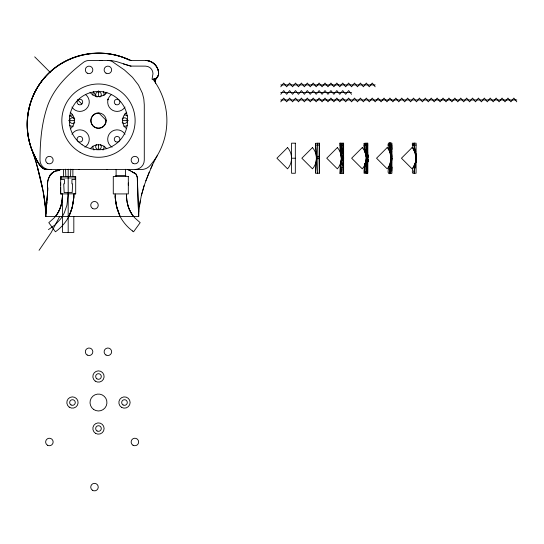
<?xml version="1.0" encoding="UTF-8"?>
<svg xmlns="http://www.w3.org/2000/svg" width="544" height="544" viewBox="0 0 544 544"><rect width="100%" height="100%" fill="white"/><g stroke="black" fill="none" stroke-linecap="round" stroke-linejoin="round"><path stroke-width="0.82" d="M60.663 187.367L60.663 193.929L75.698 193.78M60.663 185.184L60.663 182.995M65.831 176.446L65.572 169.136M128.316 185.184L128.316 182.995M316.261 153.626L316.37 157.372M315.697 171.952L316.37 159.052M316.37 157.026L316.37 159.406M317.499 143.181L317.873 157.032M319.294 143.181L319.376 156.91M319.376 159.406L319.294 173.25L315.704 173.25M319.376 159.29L319.376 157.026M339.871 143.181L340.082 150.43L341.374 158.862M340.415 143.181L341.374 157.277L343.624 157.277L343.631 159.1M343.087 143.181L343.101 149.008M343.624 158.216L341.374 157.978M365.344 143.181L365.344 145.058M365.942 143.181L365.942 145.058M366.54 143.181L366.935 151.654M367.261 143.181L367.452 151.552M367.819 158.862L367.819 159.433M367.819 158.454L367.819 156.992M391.925 158.392L391.925 158.746L391.925 158.093M414.854 149.709C417.398 156.747 415.344 163.914 414.236 170.979M416.106 158.392L414.365 171.367A15.504 11.757 90 0 0 414.358 171.714L414.365 172.883M47.682 190.529A100.878 100.878 0 0 0 47.736 187.843C45.9 179.323 50.871 170.728 59.731 169.973C48.688 171.027 46.478 181.594 47.654 191.134M315.615 143.303L319.369 143.181L319.376 173.25M315.697 144.242L315.697 143.541M316.377 159.514L315.615 172.298M316.37 158.93L316.37 157.971M317.873 157.264L317.873 159.052M341.374 158.216L341.374 158.692M341.748 143.303L342.407 155.91A16.85 14.64 90 0 1 342.468 156.59L341.748 171.367M364.058 143.426L367.819 143.181L367.819 173.25L364.065 173.128M364.623 143.181L365.174 151.552M365.656 162.731L365.527 163.254L366.323 157.508A7.031 6.725 90 0 0 366.316 157.277L365.466 152.912M366.316 158.454L366.316 158.093M389.327 143.181L389.341 145.5M389.626 143.181L389.654 145.935M390.041 143.181L390.041 143.541M390.463 143.181L390.476 145.5M390.762 143.181L390.769 145.5M389.994 171.367A38.937 33.816 -90 0 1 390.823 164.58L391.551 157.855M391.925 158.746L391.925 157.978M414.202 143.181L414.242 144.718A14.729 10.628 -90 0 0 414.242 145.058L414.351 146.628M414.365 143.181L414.358 144.718A15.504 11.757 -90 0 0 414.365 145.058L416.072 158.277M315.615 143.541L315.615 144.826M316.37 157.971L316.37 157.617M341.754 170.306L341.748 173.128M364.058 143.541L364.337 149.002L365.459 153.728M366.323 157.685L366.248 156.434M414.705 167.491L416.106 158.923L414.732 167.103M158.63 73.195C159.249 75.813 154.21 81.484 158.522 74.841C159.494 67.463 152.912 60.262 145.459 60.493L131.206 60.486M365.942 171.367L365.942 172.89M390.041 143.664L390.041 145.058M389.79 147.696L391.177 158.862L389.79 168.735M70.224 112.309C75.664 116.45 75.834 124.576 70.38 128.785M126.426 128.629C121.067 124.406 121.394 116.389 126.738 112.309M365.344 171.367L365.344 172.89M391.177 157.855L391.177 158.569M414.263 170.979L414.222 171.367A14.729 10.628 90 0 0 414.242 171.714C415.154 173.223 412.066 174.202 412.332 172.06A12.519 12.424 89.9 0 1 412.338 171.367C412.563 166.954 415.929 163.39 416.072 158.984M73.814 194.46L73.8 195.493M391.177 157.447L391.177 157.801L389.667 151.858A36.489 36.489 0 0 1 389.232 150.593C388.77 147.805 385.689 140.794 391.918 143.181L391.925 173.25C385.682 175.624 388.776 168.62 389.232 165.838A36.489 36.489 0 0 1 389.667 164.574L391.177 158.862L389.973 165.77M391.925 159.1L390.578 169.17M414.079 143.902L414.072 144.718A15.232 11.696 -90 0 0 414.079 145.058L415.568 153.442M414.242 143.664L414.242 144.017M341.754 169.769L341.768 168.694M416.072 159.038L415.575 163.343L415.854 161.48M343.101 167.423L343.087 173.25M390.041 171.367L390.041 173.25M341.374 159.038L340.945 162.568M62.533 194.942L62.519 195.48M343.101 167.423L343.189 164.791M73.8 195.323L73.766 196.486M390.769 170.932L390.762 172.768M390.476 170.932L390.463 173.25M68.184 193.922L66.946 205.156L64.403 212.575A35.795 35.795 0 0 1 60.472 219.123L55.155 224.808L48.45 229.629M62.526 195.344L62.499 196.017M73.787 195.82L73.746 196.982M389.341 170.932L389.327 173.25M341.788 167.613L341.809 167.076M341.367 159.385L340.734 162.33A23.072 23.072 0 0 0 340.388 163.853L339.871 173.25M62.506 195.82L61.554 203.449A36.285 36.285 0 0 1 61.316 204.462L60.744 206.448A33.096 33.096 0 0 1 60.418 207.427A32.368 32.368 0 0 1 60.064 208.386A31.674 31.674 0 0 1 59.677 209.331A31.028 31.028 0 0 1 59.262 210.263A30.253 30.253 0 0 1 57.195 213.989L55.366 216.505M37.611 167.668C41.31 183.688 46.172 199.92 45.628 216.505L138.652 216.505L138.849 211.208M343.142 165.818L343.162 165.301M389.654 170.496L389.62 172.768M73.753 196.738L73.671 198.145M62.499 196.085L61.846 202.035M73.746 196.901L73.664 198.315M342.496 159.385L342.468 159.841M47.593 192.59L45.628 216.505A14.239 14.239 0 0 0 45.73 215.737C45.206 194.038 39.474 172.584 32.742 152.048A71.339 71.339 0 0 1 45.614 76.52C66.443 52.598 102.619 46.995 130.737 60.391C131.893 60.656 129.146 60.03 128.826 59.854C95.792 43.608 52.292 58.12 35.557 90.828C25.711 109.188 24.514 131.825 32.368 151.116C36.224 157.27 38.508 169.912 47.967 169.49M47.58 192.923L47.11 199.934M343.189 164.791L343.25 163.792M367.452 164.873L367.261 172.89M414.236 170.585L414.202 171.367A14.736 10.608 -90 0 0 414.215 171.714M367.499 160.038L367.499 156.393M73.698 197.819L73.637 198.648M367.717 161.391L367.567 163.254L367.737 161.112M73.624 198.812L73.664 198.234M416.044 160.317L416.072 159.936L415.759 162.608L415.772 162.214M341.918 164.92L341.965 164.383M73.61 198.982L73.644 198.567M68.755 216.505L71.978 208.223L73.63 198.73M46.702 204.898L46.927 202.28M73.617 198.9L72.406 206.57L70.047 213.758M365.548 166.593L365.792 164.356A22.494 19.836 -88.8 0 1 365.949 163.275M73.596 199.145L73.188 202.572M342.455 160.065L342.387 160.745M343.516 161.004L343.42 161.908M46.152 211.052L46.444 207.815M45.744 215.322L45.628 216.505L47.675 190.692A101.259 101.259 0 0 0 47.736 187.891M414.29 170.197L414.351 169.803M342.006 163.853L342.122 162.785M343.352 162.568L343.448 161.684M415.908 161.466L416.072 159.1A16.803 16.544 -90 0 1 415.99 160.698L415.738 162.602M138.849 211.242L140.264 200.62M415.963 160.711L416.004 160.324M391.061 166.988L391.68 162.275M340.775 163.792L340.415 173.25M391.428 160.868L391.333 161.541M367.322 161.758L367.118 163.275M366.323 158.807L366.323 158.923A7.031 6.725 -90 0 1 366.316 159.154L366.166 160.562M414.426 169.034L414.508 168.64M73.161 202.735L72.842 204.571M62.036 200.865L61.316 204.462A34.571 34.571 0 0 1 60.744 206.448L59.262 210.263A30.457 30.457 0 0 1 54.216 217.845L48.804 222.659L55.42 231.792L56.515 230.976A43.935 43.935 0 0 0 69.598 215.084M414.46 168.64L414.657 167.491M139.393 205.958L141.386 195.418L144.214 185.422M366.547 163.241L366.778 161.888A29.437 25.568 -90 0 0 366.942 160.8L367.023 159.984A11.492 9.982 -90 0 0 367.071 159.154L367.071 157.277A11.492 9.982 90 0 0 367.023 156.448L366.935 155.632A29.437 25.568 90 0 0 366.772 154.544L366.506 152.912M366.364 161.201L366.595 158.569M365.174 164.873L364.623 172.774M366.228 159.984L365.276 163.241M365.969 163.275L366.214 162.024M415.616 162.969L415.691 162.595L414.079 171.367A15.232 11.696 90 0 0 414.072 171.714L414.079 172.414M415.487 163.356L415.568 162.982M415.262 164.465L415.351 164.091M365.928 161.663L365.731 162.466M364.915 164.485L364.058 172.89M141.365 195.52L144.174 185.552L149.178 172.135M145.778 180.853L152.415 164.934M69.482 215.03L69.768 214.397M150.797 168.436L153.864 161.962M59.418 217.029L51.163 232.587L39.052 250.328M153.836 162.017L157.468 155.258M45.614 76.527C23.324 100.688 21.243 140.019 40.854 166.403L43.649 168.735L46.934 169.49A7.514 7.514 0 0 1 40.854 166.403A71.312 71.312 0 0 1 128.826 59.854M280.765 86.802L283.716 83.048L286.668 86.802L289.619 83.048L292.57 86.802L295.521 83.048L298.466 86.802L301.417 83.048L304.368 86.802L307.319 83.048L310.27 86.802L313.222 83.048L316.173 86.802L319.124 83.048L322.075 86.802L325.02 83.048L327.971 86.802L330.922 83.048L333.873 86.802L336.824 83.048L339.776 86.802L342.727 83.048L345.678 86.802L348.629 83.048L351.574 86.802L354.525 83.048L357.476 86.802L360.427 83.048L363.378 86.802L366.33 83.048L369.281 86.802L372.232 83.048L375.183 86.802M280.765 94.323L283.716 90.562L286.668 94.323L289.619 90.562L292.57 94.323L295.521 90.562L298.466 94.323L301.417 90.562L304.368 94.323L307.319 90.562L310.27 94.323L313.222 90.562L316.173 94.323L319.124 90.562L322.075 94.323L325.02 90.562L327.971 94.323L330.922 90.562L333.873 94.323L336.824 90.562L339.776 94.323L342.727 90.562L345.678 94.323L348.629 90.562L351.574 94.323M280.765 101.837L283.716 98.076L286.668 101.837L289.619 98.076L292.57 101.837L295.521 98.076L298.466 101.837L301.417 98.076L304.368 101.837L307.319 98.076L310.27 101.837L313.222 98.076L316.173 101.837L319.124 98.076L322.075 101.837L325.02 98.076L327.971 101.837L330.922 98.076L333.873 101.837L336.824 98.076L339.776 101.837L342.727 98.076L345.678 101.837L348.629 98.076L351.574 101.837L354.525 98.076L357.476 101.837L360.427 98.076L363.378 101.837L366.33 98.076L369.281 101.837L372.232 98.076L375.183 101.837L378.128 98.076L381.079 101.837L384.03 98.076L386.981 101.837L389.932 98.076L392.884 101.837L395.835 98.076L398.786 101.837L401.73 98.076L404.682 101.837L407.633 98.076L410.584 101.837L413.535 98.076L416.486 101.837L419.438 98.076L422.389 101.837L425.34 98.076L428.284 101.837L431.236 98.076L434.187 101.837L437.138 98.076L440.089 101.837L443.04 98.076L445.992 101.837L448.943 98.076L451.894 101.837L454.838 98.076L457.79 101.837L460.741 98.076L463.692 101.837L466.643 98.076L469.594 101.837L472.546 98.076L475.497 101.837L478.441 98.076L481.392 101.837L484.344 98.076L487.295 101.837L490.246 98.076L493.197 101.837L496.148 98.076L499.1 101.837L502.051 98.076L504.995 101.837L507.946 98.076L510.898 101.837L513.849 98.076L516.8 101.837M106.957 92.215C102.714 97.961 94.248 97.961 89.998 92.215M90.324 148.73C94.472 143.378 102.49 143.378 106.638 148.73M153.347 79.302L155.298 78.819L156.93 77.71L155.298 78.819L153.02 79.315A68.428 68.428 0 0 1 149.96 165.662A11.274 11.274 0 0 1 141.481 169.49L135.891 169.49A9.398 9.398 0 0 1 135.191 169.463M51.163 169.449L47.756 169.49M49.388 169.49A9.398 9.398 0 0 1 39.991 160.092C40.079 141.399 41.582 122.359 48.001 104.659C54.747 86.972 68.938 73.44 83.694 62.193A9.398 9.398 0 0 1 89.08 60.493L111.459 60.54L116.606 61.594L130.533 66.089L145.459 66.13A7.514 7.514 0 0 1 152.98 73.651L152.048 79.24A5.671 5.671 0 0 0 158.59 72.876C158.318 66.15 152.211 60.357 145.459 60.493A13.158 13.158 0 0 1 158.59 72.876L158.644 73.515M280.765 84.925L375.183 84.925M280.765 92.439L351.574 92.439M280.765 99.96L516.8 99.96M68.653 120.632L74.535 120.632M122.42 120.632L128.302 120.632M339.871 143.181L343.624 143.181L343.624 173.25M316.241 153.53L315.615 145.058L319.369 145.058M339.871 145.058L343.624 145.058M364.065 145.058L367.819 145.058M388.171 145.058L391.918 145.058M414.304 173.25L416.085 173.25L416.106 143.181L412.352 143.181L412.332 144.371A12.519 12.424 -89.9 0 0 412.338 145.058L416.099 145.058M415.052 151.225L414.038 150.844L412.345 145.058M415.256 151.225L415.786 151.225M414.48 151.225L416.072 157.508M389.688 151.858L391.904 151.858M365.194 152.912L367.819 152.912M340.66 153.646L343.59 153.646M316.377 156.917L316.37 156.339L319.369 156.339M367.805 157.277L366.316 157.332M291.577 158.216L295.324 158.216M316.377 158.216L319.369 158.216M366.33 158.216L367.805 158.216M391.898 158.216L391.17 158.277M49.599 169.49L134.892 169.49A9.398 9.398 0 0 0 144.289 160.092L144.276 104.659L143.806 98.865L142.392 93.242L138.509 85.109L132.512 77.343L124.399 69.945L114.179 62.92A9.398 9.398 0 0 0 107.875 60.493M339.932 173.25L343.563 173.25M115.675 175.501L125.929 175.501M61.601 177.949L74.759 177.949M131.05 66.13L123.434 63.961M130.179 170.775L131.6 171.489M130.424 170.898L128.928 170.15M131.369 171.367L136.082 174.134L137.374 177.643L138.652 216.505L138.652 209.726M129.186 170.279L127.534 169.449M131.838 171.605L136.082 174.134L137.238 176.861L138.652 216.505M132.464 230.976L133.566 231.792L140.175 222.659L134.762 217.845A30.457 30.457 0 0 1 129.717 210.263C127.568 206.611 126.378 198.308 126.46 195.344M34.694 56.848L50.198 72.345M77.615 99.77L81.79 103.938M107.821 99.382L107.474 99.783L108.004 99.593L107.644 99.164M133.613 216.505L131.784 213.989A30.253 30.253 0 0 1 129.717 210.263A31.028 31.028 0 0 1 129.302 209.331A31.674 31.674 0 0 1 128.921 208.386A32.368 32.368 0 0 1 128.561 207.427A33.096 33.096 0 0 1 128.234 206.448A34.014 34.014 0 0 1 127.935 205.462A35.122 35.122 0 0 1 127.663 204.462A36.285 36.285 0 0 1 127.425 203.449L127.208 202.422A38.644 38.644 0 0 1 126.868 200.342L126.473 195.82M120.224 216.505L116.912 207.896L115.321 198.315M34.36 156.366L32.742 152.048L35.367 159.616M365.643 154.272L366.302 156.998M35.353 159.555L36.475 163.458M36.448 163.37L42.303 187.707M365.731 153.959L365.595 153.435M389.973 150.661L391.17 157.277C393.509 158.828 390.041 148.995 390.578 147.254M415.262 151.966L415.351 152.334M415.922 155.339L415.616 153.462L416.106 157.393L414.929 150.09M415.324 151.973L415.011 150.464M390.136 151.456L390.225 151.858M365.996 155.04L366.112 155.591M116.273 205.238L119.496 215.03A44.887 44.887 0 0 1 116.287 205.238L115.376 199.063M415.405 152.347L416.004 155.727A16.803 16.544 90 0 1 416.085 157.277L415.725 153.836M415.514 153.082L415.65 153.823M414.773 149.328L414.807 149.709M366.214 154.408L365.548 149.838M414.705 148.94L414.752 149.321L414.63 148.56M116.144 204.571L115.348 198.73M390.796 151.858L391.551 157.508M43.282 192.678L45.438 206.7L45.839 213.88M414.589 148.56L414.426 147.397M415.793 154.21L415.908 154.965M366.364 155.23L366.595 158.454M341.163 155.203L341.231 155.659M367.084 152.912L367.322 154.673M414.406 147.404L414.331 146.622M391 155.196L391.048 155.536M391.68 154.156L391.061 149.437M415.963 155.346L416.004 156.108M342.122 153.646L341.884 150.974M343.189 151.633L343.536 155.659M343.352 153.864L343.291 153.143M70.788 169.136L70.53 176.446M367.737 155.319L367.547 152.912L367.608 153.694M115.362 198.9L115.308 198.145M115.342 198.648L115.267 197.486M416.044 156.114L416.092 156.883M115.246 197.152L115.314 198.234M115.28 197.73L115.212 196.486M414.236 145.846L414.222 145.058A14.742 10.628 90 0 1 414.195 144.718L414.215 144.602M342.468 156.59L342.496 157.046M115.26 197.397L115.199 196.153M343.189 151.633L343.101 149.008M341.856 150.43L341.809 149.355M115.212 196.404L115.199 195.99M115.185 195.656L115.199 196.071M115.192 195.908L115.165 193.963M341.788 148.818L341.748 145.058M316.37 156.339L315.704 145.058M126.446 194.874L126.439 194.106M414.222 172.883L414.14 173.25M390.762 172.89L390.762 173.25M389.62 172.89L389.626 173.25M315.697 172.421L315.615 173.006M315.615 172.53L315.697 172.183M367.254 172.774L367.261 173.25M366.54 173.25L366.935 164.778A28.574 10.52 -87.4 0 1 367.05 163.084A28.601 10.431 -87.4 0 0 366.962 164.308M317.873 159.283L317.499 173.25M125.501 169.272L125.501 176.446M116.103 169.551L116.103 176.446M98.478 90.807L98.478 96.689M98.478 144.575L98.478 149.614M75.228 176.446L75.228 179.452L71.937 179.452L71.937 183.838L72.644 183.838L72.175 192.603L64.185 192.603L63.716 183.838L64.43 183.838L64.423 179.452L61.132 179.452L61.132 176.446M73.821 198.111L73.821 193.922L75.698 193.922L75.698 176.446L60.663 176.446L60.663 193.922L62.54 193.922L62.54 232.444L73.821 232.444L73.821 216.532M72.876 169.252L72.876 176.446M68.184 169.164L68.184 232.444M63.485 169.327L63.485 176.446M101.551 60.554A3.76 3.76 0 0 1 102.238 60.493M99.382 60.615A1.877 1.877 0 0 1 100.035 60.493M73.27 126.208A5.637 5.637 0 0 1 69.38 125.351M69.38 115.913A5.637 5.637 0 0 1 72.468 114.995M104.094 146.139A5.637 5.637 0 0 1 102.993 150.022M93.969 150.022A5.637 5.637 0 0 1 92.868 146.139M127.575 125.351A5.637 5.637 0 0 1 123.692 126.208M124.494 114.995A5.637 5.637 0 0 1 127.575 115.913M103.197 91.535A5.637 5.637 0 0 1 104.02 95.642M92.868 95.125A5.637 5.637 0 0 1 93.758 91.535M133.722 172.584A31.817 31.817 0 0 1 135.143 173.407M74.786 122.23A2.822 2.822 0 0 1 70.598 122.74A2.822 2.822 0 0 1 70.598 118.517A2.822 2.822 0 0 1 74.786 119.034M100.286 144.48A2.822 2.822 0 0 1 100.531 148.573A2.822 2.822 0 0 1 96.424 148.573A2.822 2.822 0 0 1 96.676 144.48M122.169 119.034A2.822 2.822 0 0 1 126.358 118.517A2.822 2.822 0 0 1 126.358 122.74A2.822 2.822 0 0 1 122.169 122.23M97.111 97.084A2.822 2.822 0 0 1 96.308 92.82A2.822 2.822 0 0 1 100.647 92.82A2.822 2.822 0 0 1 99.844 97.084M131.75 214.016A31.94 31.94 0 0 1 127.262 202.416M132.484 230.955A43.935 43.935 0 0 1 119.381 215.084M61.717 202.416A31.94 31.94 0 0 1 57.229 214.016M72.692 205.238A44.887 44.887 0 0 1 69.496 215.036M60.765 169.408A12.689 12.689 0 0 1 56.406 171.095M53.659 171.87A5.766 5.766 0 0 1 54.563 171.51M49.796 175.426A12.519 12.519 0 0 1 52.074 172.938M79.567 169.49A5.637 5.637 0 0 1 79.07 169.47M107.386 169.476A5.637 5.637 0 0 1 106.971 169.49M112.064 147.179A9.398 9.398 0 0 1 110.439 132.586A9.398 9.398 0 0 1 125.032 134.218M71.93 134.218A9.398 9.398 0 0 1 86.516 132.586A9.398 9.398 0 0 1 84.891 147.179M125.032 107.039A9.398 9.398 0 0 1 110.711 108.929A9.398 9.398 0 0 1 111.445 94.506M126.432 112.819A14.28 14.28 0 0 1 124.807 114.043M105.067 94.302A14.28 14.28 0 0 1 106.291 92.67M85.51 94.506A9.398 9.398 0 0 1 86.251 108.929A9.398 9.398 0 0 1 71.93 107.039M73.964 117.871A16.912 16.912 0 0 1 69.741 115.566M93.418 91.888A16.912 16.912 0 0 1 95.724 96.118M107.528 99.756A11.159 11.159 0 0 1 108.004 99.586A11.159 11.159 0 0 1 107.671 99.212M366.166 164.648A36.258 24.813 -86.9 0 1 366.357 163.098M368.023 160.099A26.513 22.549 88.8 0 1 367.832 161.86M365.976 171.367A47.403 41.167 90 0 1 366.513 163.241M364.154 171.36A63.573 59.833 -90 0 1 364.358 166.491M366.432 161.214A34.483 31.389 89.2 0 1 366.282 162.037M364.8 164.451A19.074 16.708 -78.8 0 1 365.16 163.2M367.207 152.068A29.029 10.588 87.4 0 0 367.275 152.993A29.009 10.683 87.4 0 1 367.18 151.599M366.697 153A36.768 25.16 86.9 0 1 366.54 151.715M367.832 154.571A26.513 22.549 -88.8 0 1 368.023 156.332M366.479 152.918A48.239 41.895 -90 0 1 365.976 145.058M364.358 149.94A63.573 59.833 90 0 1 364.154 145.071M366.282 154.394A34.483 31.389 -89.2 0 1 366.432 155.21M365.303 152.959A20.284 16.062 82.6 0 1 365.01 151.579M389.973 170.959A33.327 32.191 89.8 0 1 390.599 165.9M390 170.517A31.47 28.39 89.6 0 1 390.136 168.783M390.898 170.952A31.688 27.635 89.8 0 1 391 169.218M391.775 170.972A47.464 44.431 89.9 0 1 392.061 167.117M391.694 159.147A29.356 28.336 -88.7 0 1 391.435 162.255M390.599 150.525A33.327 32.191 -89.8 0 1 389.973 145.466M390.136 147.648A31.47 28.39 -89.6 0 1 390 145.914M390.823 151.851A38.937 33.816 90 0 1 389.994 145.064M391 147.213A31.688 27.635 -89.8 0 1 390.898 145.479M392.061 149.308A47.464 44.431 -89.9 0 1 391.775 145.459M391.435 154.19A29.356 28.329 88.7 0 1 391.7 157.298M416.072 158.154L416.106 157.685L416.072 158.154M155.115 80.553L155.659 83.123L155.094 81.314A4.06 4.06 0 0 1 155.183 80.172L156.624 77.989L155.115 80.553M287.558 147.587L276.93 158.216L287.558 168.844A16.143 16.143 0 0 0 287.558 147.587M312.48 147.587L301.845 158.216L312.48 168.844A16.143 16.143 0 0 0 312.48 147.587M337.382 147.587L326.747 158.216L337.382 168.844A16.143 16.143 0 0 0 337.382 147.587M362.277 147.587L351.648 158.216L362.277 168.844A16.143 16.143 0 0 0 362.277 147.587M387.178 147.587L376.55 158.216L387.178 168.844A16.143 16.143 0 0 0 387.178 147.587M412.08 147.587L401.452 158.216L412.08 168.844A16.143 16.143 0 0 0 412.08 147.587M51.456 169.395L50.306 169.49A13.158 13.158 0 0 0 51.462 169.422M295.324 143.181L291.577 143.181L291.57 173.25L295.324 173.25L295.331 143.181M128.316 176.446L113.281 176.446L113.281 193.929L128.316 193.929L128.316 176.446M105.985 120.156L98.947 113.125A7.514 7.514 0 0 0 90.964 120.476A7.514 7.514 0 0 0 98.634 128.146A7.514 7.514 0 0 0 105.985 120.156M105.998 73.148A3.76 3.76 0 0 0 111.636 69.89A3.76 3.76 0 0 0 105.998 66.633A3.76 3.76 0 0 0 105.998 73.148M133.015 163.35A3.76 3.76 0 0 0 138.652 160.092A3.76 3.76 0 0 0 133.015 156.842A3.76 3.76 0 0 0 133.015 163.35M87.203 73.148A3.76 3.76 0 0 0 92.84 69.89A3.76 3.76 0 0 0 87.203 66.633A3.76 3.76 0 0 0 87.203 73.148M47.512 163.35A3.76 3.76 0 0 0 53.149 160.092A3.76 3.76 0 0 0 47.512 156.842A3.76 3.76 0 0 0 47.512 163.35M92.609 208.481A3.76 3.76 0 0 0 98.246 205.224A3.76 3.76 0 0 0 92.609 201.974A3.76 3.76 0 0 0 92.609 208.481M80.158 152.368A36.645 36.645 0 0 0 135.123 120.632A36.645 36.645 0 0 0 80.158 88.896A36.645 36.645 0 0 0 80.158 152.368M82.151 144.752A29.131 29.131 0 0 0 127.534 122.706A29.131 29.131 0 0 0 85.755 94.432A29.131 29.131 0 0 0 82.151 144.752M78.465 104.468A2.822 2.822 0 0 0 82.695 102.027A2.822 2.822 0 0 0 78.465 99.586A2.822 2.822 0 0 0 78.465 104.468M94.629 127.303A7.704 7.704 0 0 0 106.182 120.632A7.704 7.704 0 0 0 94.629 113.954A7.704 7.704 0 0 0 94.629 127.303M115.43 104.312A2.822 2.822 0 0 0 119.884 102.32A2.822 2.822 0 0 0 115.933 99.45A2.822 2.822 0 0 0 115.43 104.312M115.675 141.678A2.822 2.822 0 0 0 119.904 139.237A2.822 2.822 0 0 0 115.675 136.796A2.822 2.822 0 0 0 115.675 141.678M78.465 141.678A2.822 2.822 0 0 0 82.695 139.237A2.822 2.822 0 0 0 78.465 136.796A2.822 2.822 0 0 0 78.465 141.678M121.672 407.402A5.637 5.637 0 0 0 130.132 402.519A5.637 5.637 0 0 0 121.672 397.637A5.637 5.637 0 0 0 121.672 407.402M95.234 381.113A5.637 5.637 0 0 0 104.094 377.012A5.637 5.637 0 0 0 96.111 371.389A5.637 5.637 0 0 0 95.234 381.113M95.662 433.412A5.637 5.637 0 0 0 104.115 428.529A5.637 5.637 0 0 0 95.662 423.647A5.637 5.637 0 0 0 95.662 433.412M69.217 407.13A5.637 5.637 0 0 0 78.078 403.022A5.637 5.637 0 0 0 70.094 397.399A5.637 5.637 0 0 0 69.217 407.13M87.203 355.035A3.76 3.76 0 0 0 92.84 351.778A3.76 3.76 0 0 0 87.203 348.52A3.76 3.76 0 0 0 87.203 355.035M105.998 355.035A3.76 3.76 0 0 0 111.636 351.778A3.76 3.76 0 0 0 105.998 348.52A3.76 3.76 0 0 0 105.998 355.035M133.015 445.237A3.76 3.76 0 0 0 138.652 441.98A3.76 3.76 0 0 0 133.015 438.729A3.76 3.76 0 0 0 133.015 445.237M92.324 490.185A3.76 3.76 0 0 0 98.233 487.451A3.76 3.76 0 0 0 92.908 483.704A3.76 3.76 0 0 0 92.324 490.185M47.512 445.237A3.76 3.76 0 0 0 53.149 441.98A3.76 3.76 0 0 0 47.512 438.729A3.76 3.76 0 0 0 47.512 445.237M93.609 409.435A8.459 8.459 0 0 0 106.903 403.274A8.459 8.459 0 0 0 94.928 394.842A8.459 8.459 0 0 0 93.609 409.435M96.825 378.787A2.822 2.822 0 0 0 101.286 376.795A2.822 2.822 0 0 0 97.328 373.932A2.822 2.822 0 0 0 96.825 378.787M123.08 404.96A2.822 2.822 0 0 0 127.31 402.519A2.822 2.822 0 0 0 123.08 400.078A2.822 2.822 0 0 0 123.08 404.96M97.07 430.97A2.822 2.822 0 0 0 101.3 428.529A2.822 2.822 0 0 0 97.07 426.088A2.822 2.822 0 0 0 97.07 430.97M71.053 404.96A2.822 2.822 0 0 0 75.283 402.519A2.822 2.822 0 0 0 71.053 400.078A2.822 2.822 0 0 0 71.053 404.96M368.295 161.235A21.964 13.505 89.5 0 0 368.39 159.48A21.95 13.573 89.5 0 1 368.295 161.235M365.208 163.152A20.346 16.096 -82.6 0 0 364.847 164.805A20.312 16.082 -82.6 0 1 365.208 163.152M368.39 156.944A21.964 13.505 -89.5 0 0 368.295 155.196A21.95 13.573 -89.5 0 1 368.383 156.944M343.162 160.711A18.707 14.538 90 0 0 343.257 159.14A18.652 14.484 90 0 1 343.162 160.711M343.516 162.602A27.547 16.476 -87.1 0 0 343.414 163.805A27.452 16.408 -87.1 0 1 343.516 162.602M341.136 162.608A24.874 17.374 -84.5 0 0 340.966 163.819A24.854 17.299 -84.5 0 1 341.136 162.608M343.257 157.291A18.707 14.538 -90 0 0 343.162 155.713A18.652 14.484 -90 0 1 343.257 157.291"/></g></svg>
